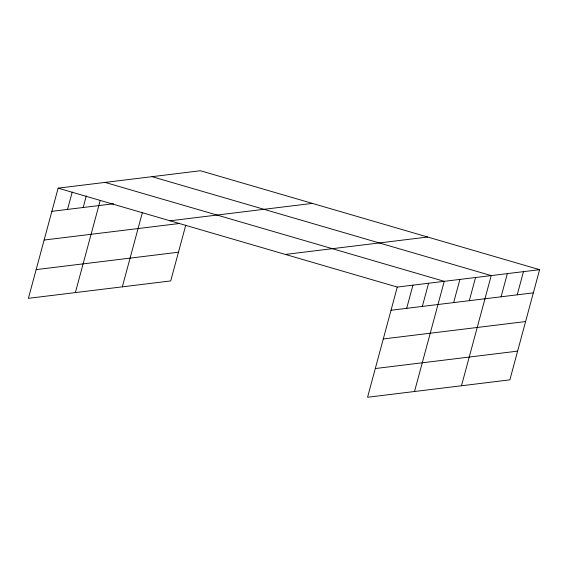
<?xml version="1.0" encoding="UTF-8"?>
<svg xmlns="http://www.w3.org/2000/svg" width="568" height="568" viewBox="0 0 568 568"><rect width="100%" height="100%" fill="white"/><g stroke="black" fill="none" stroke-linecap="round" stroke-linejoin="round"><path stroke-width="0.85" d="M539.6 269.672L397.28 287.074L367.553 397.252L509.872 379.85L539.6 269.672L200.447 170.748L58.128 188.15L28.4 298.328L170.719 280.926L185.764 225.176M67.528 209.414L72.221 192.034M83.184 207.505L86.308 195.91M75.367 292.584L100.181 200.618M122.333 286.84L142.391 212.51M406.681 308.339L412.936 285.157M422.336 306.422L428.591 283.247M414.519 391.508L444.247 281.33L105.094 182.413M453.647 302.595L459.902 279.421M469.303 300.678L475.558 277.503M461.486 385.764L491.214 275.586L152.061 176.669M501.09 296.794L507.338 273.62M517.214 294.82L523.469 271.646M51.873 211.331L113.621 203.777M170.045 220.796L312.364 203.394M44.127 240.037L179.658 223.465M36.146 269.615L178.466 252.213M285.356 254.429L427.683 237.026M391.025 310.249L533.345 292.854M383.279 338.961L525.599 321.559M375.299 368.54L517.618 351.138M58.128 188.15L397.28 287.074"/></g></svg>
